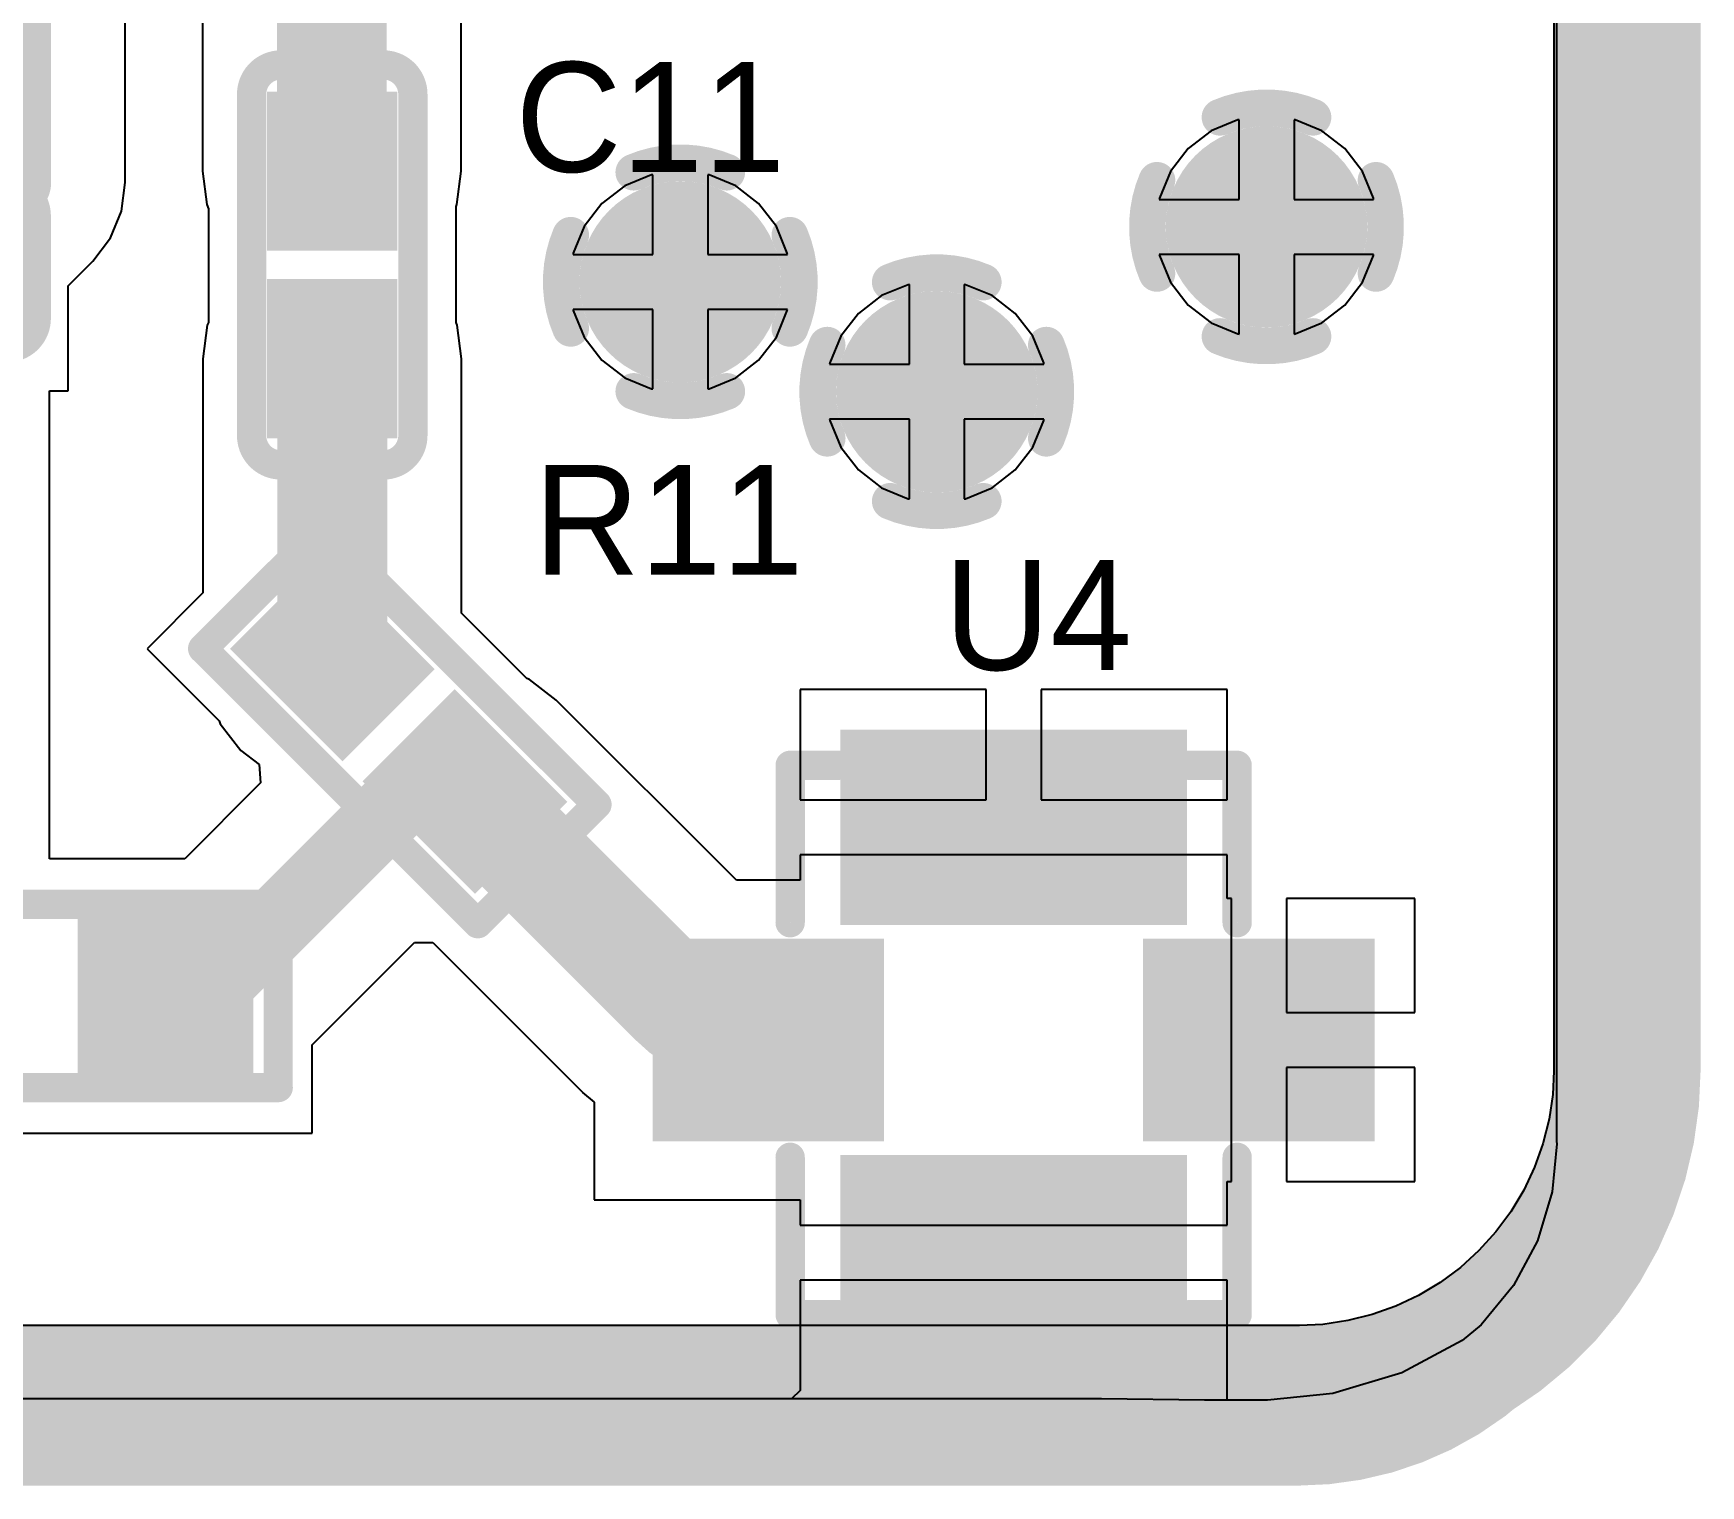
# Model space of a CAD drawing. Extents: x 68.2 to 119.3, y 46.6 to 104.3.
# Drawn here: x 107.69 to 119.25, y 46.64 to 56.71 of the extents above; entities that cross this region are included whole.
import ezdxf

# ---------------------------------------------------------------- set-up
doc = ezdxf.new("R2010")
doc.units = 0
doc.layers.get('0').update_dxf_attribs({"linetype": 'CONTINUOUS'})
for name, color, linetype in [('BOTTOMLAYER', 5, 'CONTINUOUS'), ('BOTTOMSOLDER', 6, 'CONTINUOUS'), ('INTERNALPLANE1', 76, 'CONTINUOUS'), ('INTERNALPLANE2', 16, 'CONTINUOUS'), ('KEEPOUTLAYER', 6, 'CONTINUOUS'), ('MULTILAYER', 9, 'CONTINUOUS'), ('TOPLAYER', 1, 'CONTINUOUS'), ('TOPOVERLAY', 2, 'CONTINUOUS'), ('TOPPASTE', 8, 'CONTINUOUS'), ('TOPSOLDER', 216, 'CONTINUOUS')]:
    doc.layers.add(name, color=color, linetype=linetype)

# ---------------------------------------------------------------- blocks, each defined once
blk = doc.blocks.new('A______________9')
at = {"layer": 'TOPLAYER'}
for points in [[(-1.1, 0.9), (1.1, 0.9), (-1.1, 2.05), (1.1, 2.05)], [(-1, 0.6), (-2.4, 0.6), (-1, -0.6), (-2.4, -0.6)], [(1, -0.6), (2.4, -0.6), (1, 0.6), (2.4, 0.6)], [(-1.1, -2.05), (1.1, -2.05), (-1.1, -0.9), (1.1, -0.9)]]:
    blk.add_solid(points, dxfattribs=at)
at = {"layer": 'TOPOVERLAY', "const_width": 0.203}
for points in [[(-1.549, 1.905), (-1.549, 0.813)], [(-1.219, 1.905), (-1.549, 1.905)], [(1.549, 1.905), (1.219, 1.905)], [(1.549, 1.905), (1.549, 0.813)], [(-1.549, -0.813), (-1.549, -1.905)], [(1.549, -0.813), (1.549, -1.905)], [(-1.219, -1.905), (-1.549, -1.905)], [(1.549, -1.905), (1.219, -1.905)]]:
    blk.add_lwpolyline(points, dxfattribs=at)
at = {"layer": 'TOPOVERLAY', "const_width": 0.102}
for points in [[(-1.6, 1.905, 1), (-1.499, 1.905, 1)], [(-1.6, 1.905, 1), (-1.499, 1.905, 1)], [(-1.27, 1.905, 1), (-1.168, 1.905, 1)], [(1.168, 1.905, 1), (1.27, 1.905, 1)], [(1.499, 1.905, 1), (1.6, 1.905, 1)], [(1.499, 1.905, 1), (1.6, 1.905, 1)], [(-1.6, 0.813, 1), (-1.499, 0.813, 1)], [(1.499, 0.813, 1), (1.6, 0.813, 1)], [(-1.6, -0.813, 1), (-1.499, -0.813, 1)], [(1.499, -0.813, 1), (1.6, -0.813, 1)], [(-1.6, -1.905, 1), (-1.499, -1.905, 1)], [(-1.6, -1.905, 1), (-1.499, -1.905, 1)], [(-1.27, -1.905, 1), (-1.168, -1.905, 1)], [(1.168, -1.905, 1), (1.27, -1.905, 1)], [(1.499, -1.905, 1), (1.6, -1.905, 1)], [(1.499, -1.905, 1), (1.6, -1.905, 1)]]:
    blk.add_lwpolyline(points, format="xyb", close=True, dxfattribs=at)
at = {"layer": 'TOPPASTE'}
for points in [[(-1.1, 0.9), (1.1, 0.9), (-1.1, 2.05), (1.1, 2.05)], [(-1, 0.6), (-2.4, 0.6), (-1, -0.6), (-2.4, -0.6)], [(1, -0.6), (2.4, -0.6), (1, 0.6), (2.4, 0.6)], [(-1.1, -2.05), (1.1, -2.05), (-1.1, -0.9), (1.1, -0.9)]]:
    blk.add_solid(points, dxfattribs=at)
at = {"layer": 'TOPSOLDER'}
for points in [[(-1.202, 0.798), (1.202, 0.798), (-1.202, 2.152), (1.202, 2.152)], [(-0.898, 0.702), (-2.502, 0.702), (-0.898, -0.702), (-2.502, -0.702)], [(0.898, -0.702), (2.502, -0.702), (0.898, 0.702), (2.502, 0.702)], [(-1.202, -2.152), (1.202, -2.152), (-1.202, -0.798), (1.202, -0.798)]]:
    blk.add_solid(points, dxfattribs=at)
blk = doc.blocks.new('R0402_16')
at = {"layer": 'TOPLAYER'}
for points in [[(-1.75, 0.35), (-1.75, -0.35), (-0.85, 0.35), (-0.85, -0.35)], [(-0.45, 0.35), (-0.45, -0.35), (0.45, 0.35), (0.45, -0.35)]]:
    blk.add_solid(points, dxfattribs=at)
at = {"layer": 'TOPOVERLAY', "const_width": 0.203}
for points in [[(0.681, 0.584), (-2.011, 0.584)], [(-2.011, 0.584), (-2.011, -0.584)], [(0.686, 0.584), (0.681, 0.584)], [(0.686, 0.584), (0.686, -0.584)], [(-1.981, -0.584), (-2.011, -0.584)], [(0.686, -0.584), (-1.981, -0.584)]]:
    blk.add_lwpolyline(points, dxfattribs=at)
at = {"layer": 'TOPOVERLAY', "const_width": 0.102}
for points in [[(-2.062, 0.584, 1), (-1.96, 0.584, 1)], [(-2.062, 0.584, 1), (-1.96, 0.584, 1)], [(0.63, 0.584, 1), (0.732, 0.584, 1)], [(0.63, 0.584, 1), (0.732, 0.584, 1)], [(0.635, 0.584, 1), (0.737, 0.584, 1)], [(0.635, 0.584, 1), (0.737, 0.584, 1)], [(-2.062, -0.584, 1), (-1.96, -0.584, 1)], [(-2.062, -0.584, 1), (-1.96, -0.584, 1)], [(-2.032, -0.584, 1), (-1.93, -0.584, 1)], [(-2.032, -0.584, 1), (-1.93, -0.584, 1)], [(0.635, -0.584, 1), (0.737, -0.584, 1)], [(0.635, -0.584, 1), (0.737, -0.584, 1)]]:
    blk.add_lwpolyline(points, format="xyb", close=True, dxfattribs=at)
at = {"layer": 'TOPPASTE'}
for points in [[(-1.75, 0.35), (-1.75, -0.35), (-0.85, 0.35), (-0.85, -0.35)], [(-0.45, 0.35), (-0.45, -0.35), (0.45, 0.35), (0.45, -0.35)]]:
    blk.add_solid(points, dxfattribs=at)
at = {"layer": 'TOPSOLDER'}
for points in [[(-1.852, 0.452), (-1.852, -0.452), (-0.748, 0.452), (-0.748, -0.452)], [(-0.552, 0.452), (-0.552, -0.452), (0.552, 0.452), (0.552, -0.452)]]:
    blk.add_solid(points, dxfattribs=at)
blk = doc.blocks.new('R0603_24')
at = {"layer": 'TOPLAYER'}
for points in [[(-1.333, -0.445), (-0.318, -0.445), (-1.333, 0.445), (-0.318, 0.445)], [(0.318, -0.445), (1.333, -0.445), (0.318, 0.445), (1.333, 0.445)]]:
    blk.add_solid(points, dxfattribs=at)
at = {"layer": 'TOPOVERLAY', "const_width": 0.203}
for points in [[(-1.606, 0.635), (-1.606, -0.635)], [(1.569, 0.635), (-1.606, 0.635)], [(1.569, 0.635), (1.569, -0.635)], [(1.569, -0.635), (-1.606, -0.635)]]:
    blk.add_lwpolyline(points, dxfattribs=at)
at = {"layer": 'TOPOVERLAY', "const_width": 0.102}
for points in [[(-1.657, 0.635, 1), (-1.556, 0.635, 1)], [(-1.657, 0.635, 1), (-1.556, 0.635, 1)], [(1.518, 0.635, 1), (1.619, 0.635, 1)], [(1.518, 0.635, 1), (1.619, 0.635, 1)], [(-1.657, -0.635, 1), (-1.556, -0.635, 1)], [(-1.657, -0.635, 1), (-1.556, -0.635, 1)], [(1.518, -0.635, 1), (1.619, -0.635, 1)], [(1.518, -0.635, 1), (1.619, -0.635, 1)]]:
    blk.add_lwpolyline(points, format="xyb", close=True, dxfattribs=at)
at = {"layer": 'TOPPASTE'}
for points in [[(-1.333, -0.445), (-0.318, -0.445), (-1.333, 0.445), (-0.318, 0.445)], [(0.318, -0.445), (1.333, -0.445), (0.318, 0.445), (1.333, 0.445)]]:
    blk.add_solid(points, dxfattribs=at)
at = {"layer": 'TOPSOLDER'}
for points in [[(-1.435, -0.546), (-0.216, -0.546), (-1.435, 0.546), (-0.216, 0.546)], [(0.216, -0.546), (1.435, -0.546), (0.216, 0.546), (1.435, 0.546)]]:
    blk.add_solid(points, dxfattribs=at)
blk = doc.blocks.new('C0402_33')
at = {"layer": 'TOPLAYER'}
for points in [[(-1.75, 0.35), (-1.75, -0.35), (-0.85, 0.35), (-0.85, -0.35)], [(-0.45, 0.35), (-0.45, -0.35), (0.45, 0.35), (0.45, -0.35)]]:
    blk.add_solid(points, dxfattribs=at)
at = {"layer": 'TOPOVERLAY', "const_width": 0.203}
for points in [[(-2.037, 0.356, -0.414214), (-1.833, 0.559)], [(0.533, 0.559, -0.414214), (0.737, 0.356)], [(-1.833, -0.559, -0.414214), (-2.037, -0.356)], [(0.737, -0.356, -0.414214), (0.533, -0.559)]]:
    blk.add_lwpolyline(points, format="xyb", dxfattribs=at)
for points in [[(0.533, 0.559), (-1.833, 0.559)], [(-2.037, 0.356), (-2.037, -0.356)], [(0.737, 0.356), (0.737, -0.356)], [(0.533, -0.559), (-1.833, -0.559)]]:
    blk.add_lwpolyline(points, dxfattribs=at)
at = {"layer": 'TOPOVERLAY', "const_width": 0.102}
for points in [[(-1.884, 0.559, 1), (-1.783, 0.559, 1)], [(-1.884, 0.559, 1), (-1.783, 0.559, 1)], [(0.483, 0.559, 1), (0.584, 0.559, 1)], [(0.483, 0.559, 1), (0.584, 0.559, 1)], [(-2.087, 0.356, 1), (-1.986, 0.356, 1)], [(-2.087, 0.356, 1), (-1.986, 0.356, 1)], [(0.686, 0.356, 1), (0.787, 0.356, 1)], [(0.686, 0.356, 1), (0.787, 0.356, 1)], [(-2.087, -0.356, 1), (-1.986, -0.356, 1)], [(-2.087, -0.356, 1), (-1.986, -0.356, 1)], [(0.686, -0.356, 1), (0.787, -0.356, 1)], [(0.686, -0.356, 1), (0.787, -0.356, 1)], [(-1.884, -0.559, 1), (-1.783, -0.559, 1)], [(-1.884, -0.559, 1), (-1.783, -0.559, 1)], [(0.483, -0.559, 1), (0.584, -0.559, 1)], [(0.483, -0.559, 1), (0.584, -0.559, 1)]]:
    blk.add_lwpolyline(points, format="xyb", close=True, dxfattribs=at)
at = {"layer": 'TOPPASTE'}
for points in [[(-1.75, 0.35), (-1.75, -0.35), (-0.85, 0.35), (-0.85, -0.35)], [(-0.45, 0.35), (-0.45, -0.35), (0.45, 0.35), (0.45, -0.35)]]:
    blk.add_solid(points, dxfattribs=at)
at = {"layer": 'TOPSOLDER'}
for points in [[(-1.852, 0.452), (-1.852, -0.452), (-0.748, 0.452), (-0.748, -0.452)], [(-0.552, 0.452), (-0.552, -0.452), (0.552, 0.452), (0.552, -0.452)]]:
    blk.add_solid(points, dxfattribs=at)
blk = doc.blocks.new('C0402_34')
at = {"layer": 'TOPLAYER'}
for points in [[(-1.75, 0.35), (-1.75, -0.35), (-0.85, 0.35), (-0.85, -0.35)], [(-0.45, 0.35), (-0.45, -0.35), (0.45, 0.35), (0.45, -0.35)]]:
    blk.add_solid(points, dxfattribs=at)
at = {"layer": 'TOPOVERLAY', "const_width": 0.203}
for points in [[(-2.037, 0.356, -0.414214), (-1.833, 0.559)], [(0.533, 0.559, -0.414214), (0.737, 0.356)], [(-1.833, -0.559, -0.414214), (-2.037, -0.356)], [(0.737, -0.356, -0.414214), (0.533, -0.559)]]:
    blk.add_lwpolyline(points, format="xyb", dxfattribs=at)
for points in [[(0.533, 0.559), (-1.833, 0.559)], [(-2.037, -0.356), (-2.037, 0.356)], [(0.737, -0.356), (0.737, 0.356)], [(0.533, -0.559), (-1.833, -0.559)]]:
    blk.add_lwpolyline(points, dxfattribs=at)
at = {"layer": 'TOPOVERLAY', "const_width": 0.102}
for points in [[(-1.884, 0.559, 1), (-1.783, 0.559, 1)], [(-1.884, 0.559, 1), (-1.783, 0.559, 1)], [(0.483, 0.559, 1), (0.584, 0.559, 1)], [(0.483, 0.559, 1), (0.584, 0.559, 1)], [(-2.087, 0.356, 1), (-1.986, 0.356, 1)], [(-2.087, 0.356, 1), (-1.986, 0.356, 1)], [(0.686, 0.356, 1), (0.787, 0.356, 1)], [(0.686, 0.356, 1), (0.787, 0.356, 1)], [(-2.087, -0.356, 1), (-1.986, -0.356, 1)], [(-2.087, -0.356, 1), (-1.986, -0.356, 1)], [(0.686, -0.356, 1), (0.787, -0.356, 1)], [(0.686, -0.356, 1), (0.787, -0.356, 1)], [(-1.884, -0.559, 1), (-1.783, -0.559, 1)], [(-1.884, -0.559, 1), (-1.783, -0.559, 1)], [(0.483, -0.559, 1), (0.584, -0.559, 1)], [(0.483, -0.559, 1), (0.584, -0.559, 1)]]:
    blk.add_lwpolyline(points, format="xyb", close=True, dxfattribs=at)
at = {"layer": 'TOPPASTE'}
for points in [[(-1.75, 0.35), (-1.75, -0.35), (-0.85, 0.35), (-0.85, -0.35)], [(-0.45, 0.35), (-0.45, -0.35), (0.45, 0.35), (0.45, -0.35)]]:
    blk.add_solid(points, dxfattribs=at)
at = {"layer": 'TOPSOLDER'}
for points in [[(-1.852, 0.452), (-1.852, -0.452), (-0.748, 0.452), (-0.748, -0.452)], [(-0.552, 0.452), (-0.552, -0.452), (0.552, 0.452), (0.552, -0.452)]]:
    blk.add_solid(points, dxfattribs=at)

msp = doc.modelspace()

# ---------------------------------------------------------------- linework, layer by layer
at = {"layer": 'BOTTOMLAYER'}
for p, q in [((118.253, 61.667), (118.253, 49.03)), ((116.044, 56.114), (115.859, 56.038)), ((116.053, 56.115), (116.044, 56.114)), ((116.053, 55.562), (116.053, 56.115)), ((116.442, 56.114), (116.434, 56.115)), ((116.434, 56.115), (116.434, 55.562)), ((116.627, 56.038), (116.442, 56.114)), ((115.859, 56.038), (115.7, 55.915)), ((116.786, 55.915), (116.627, 56.038)), ((115.7, 55.915), (115.577, 55.756)), ((116.909, 55.756), (116.786, 55.915)), ((111.98, 55.733), (111.795, 55.657)), ((111.989, 55.734), (111.98, 55.733)), ((111.989, 55.181), (111.989, 55.734)), ((112.378, 55.733), (112.37, 55.734)), ((112.37, 55.734), (112.37, 55.181)), ((112.563, 55.657), (112.378, 55.733)), ((115.577, 55.756), (115.501, 55.571)), ((116.985, 55.571), (116.909, 55.756)), ((111.795, 55.657), (111.636, 55.534)), ((112.722, 55.534), (112.563, 55.657)), ((111.636, 55.534), (111.513, 55.375)), ((112.845, 55.375), (112.722, 55.534)), ((115.501, 55.571), (115.5, 55.562)), ((115.5, 55.562), (116.053, 55.562)), ((116.434, 55.562), (116.986, 55.562)), ((116.986, 55.562), (116.985, 55.571)), ((111.513, 55.375), (111.437, 55.19)), ((112.921, 55.19), (112.845, 55.375)), ((111.437, 55.19), (111.436, 55.181)), ((111.436, 55.181), (111.989, 55.181)), ((112.37, 55.181), (112.922, 55.181)), ((112.922, 55.181), (112.921, 55.19)), ((116.053, 55.181), (115.5, 55.181)), ((115.5, 55.181), (115.501, 55.173)), ((115.501, 55.173), (115.577, 54.988)), ((116.053, 54.629), (116.053, 55.181)), ((116.986, 55.181), (116.434, 55.181)), ((116.434, 55.181), (116.434, 54.629)), ((116.909, 54.988), (116.985, 55.173)), ((116.985, 55.173), (116.986, 55.181)), ((113.758, 54.971), (113.573, 54.895)), ((113.767, 54.972), (113.758, 54.971)), ((113.767, 54.419), (113.767, 54.972)), ((114.156, 54.971), (114.148, 54.972)), ((114.148, 54.972), (114.148, 54.419)), ((114.341, 54.895), (114.156, 54.971)), ((115.577, 54.988), (115.7, 54.829)), ((116.786, 54.829), (116.909, 54.988)), ((111.989, 54.8), (111.436, 54.8)), ((111.436, 54.8), (111.437, 54.792)), ((111.437, 54.792), (111.513, 54.607)), ((111.989, 54.248), (111.989, 54.8)), ((112.922, 54.8), (112.37, 54.8)), ((112.37, 54.8), (112.37, 54.248)), ((112.845, 54.607), (112.921, 54.792)), ((112.921, 54.792), (112.922, 54.8)), ((113.573, 54.895), (113.414, 54.772)), ((114.5, 54.772), (114.341, 54.895)), ((115.7, 54.829), (115.859, 54.706)), ((116.627, 54.706), (116.786, 54.829)), ((113.414, 54.772), (113.291, 54.613)), ((114.623, 54.613), (114.5, 54.772)), ((115.859, 54.706), (116.044, 54.63)), ((116.442, 54.63), (116.627, 54.706)), ((111.513, 54.607), (111.636, 54.448)), ((112.722, 54.448), (112.845, 54.607)), ((113.291, 54.613), (113.215, 54.428)), ((114.699, 54.428), (114.623, 54.613)), ((116.044, 54.63), (116.053, 54.629)), ((116.434, 54.629), (116.442, 54.63)), ((111.636, 54.448), (111.795, 54.325)), ((112.563, 54.325), (112.722, 54.448)), ((113.215, 54.428), (113.214, 54.419)), ((113.214, 54.419), (113.767, 54.419)), ((114.148, 54.419), (114.7, 54.419)), ((114.7, 54.419), (114.699, 54.428)), ((111.795, 54.325), (111.98, 54.249)), ((111.98, 54.249), (111.989, 54.248)), ((112.37, 54.248), (112.378, 54.249)), ((112.378, 54.249), (112.563, 54.325)), ((113.767, 54.038), (113.214, 54.038)), ((113.214, 54.038), (113.215, 54.03)), ((113.215, 54.03), (113.291, 53.845)), ((113.767, 53.486), (113.767, 54.038)), ((114.7, 54.038), (114.148, 54.038)), ((114.148, 54.038), (114.148, 53.486)), ((114.623, 53.845), (114.699, 54.03)), ((114.699, 54.03), (114.7, 54.038)), ((113.291, 53.845), (113.414, 53.686)), ((114.5, 53.686), (114.623, 53.845)), ((113.414, 53.686), (113.573, 53.563)), ((114.341, 53.563), (114.5, 53.686)), ((113.573, 53.563), (113.758, 53.487)), ((114.156, 53.487), (114.341, 53.563)), ((113.758, 53.487), (113.767, 53.486)), ((114.148, 53.486), (114.156, 53.487)), ((118.257, 49.012), (118.224, 48.679)), ((118.253, 49.03), (118.257, 49.012)), ((118.224, 48.679), (118.121, 48.341)), ((118.121, 48.341), (117.955, 48.03)), ((117.955, 48.03), (117.731, 47.758)), ((117.731, 47.758), (117.599, 47.649)), ((117.599, 47.649), (117.182, 47.426)), ((117.182, 47.426), (116.703, 47.281)), ((116.703, 47.281), (116.249, 47.236)), ((115.1, 47.244), (71.285, 47.244)), ((115.814, 47.236), (115.1, 47.244)), ((116.249, 47.236), (115.814, 47.236))]:
    msp.add_line(p, q, dxfattribs=at)
at = {"layer": 'BOTTOMLAYER', "const_width": 0.381}
for points in [[(116.053, 55.372, 1), (116.434, 55.372, 1)], [(111.989, 54.991, 1), (112.37, 54.991, 1)], [(113.767, 54.229, 1), (114.148, 54.229, 1)]]:
    msp.add_lwpolyline(points, format="xyb", close=True, dxfattribs=at)
at = {"layer": 'BOTTOMSOLDER', "const_width": 0.483}
for points in [[(116.002, 55.372, 1), (116.484, 55.372, 1)], [(111.938, 54.991, 1), (112.42, 54.991, 1)], [(113.716, 54.229, 1), (114.198, 54.229, 1)]]:
    msp.add_lwpolyline(points, format="xyb", close=True, dxfattribs=at)
at = {"layer": 'INTERNALPLANE1'}
for p, q in [((118.235, 101.473), (118.235, 49.53)), ((118.236, 49.516), (118.228, 49.356)), ((118.235, 49.53), (118.236, 49.516)), ((118.228, 49.356), (118.202, 49.183)), ((118.202, 49.183), (118.16, 49.014)), ((118.16, 49.014), (118.101, 48.85)), ((118.101, 48.85), (118.027, 48.692)), ((118.027, 48.692), (117.937, 48.542)), ((117.937, 48.542), (117.833, 48.402)), ((117.833, 48.402), (117.716, 48.273)), ((117.716, 48.273), (117.587, 48.156)), ((117.587, 48.156), (117.447, 48.052)), ((117.447, 48.052), (117.297, 47.962)), ((117.139, 47.888), (116.975, 47.829)), ((117.297, 47.962), (117.139, 47.888)), ((116.459, 47.754), (71.031, 47.754)), ((116.473, 47.753), (116.459, 47.754)), ((116.633, 47.761), (116.473, 47.753)), ((116.806, 47.787), (116.633, 47.761)), ((116.975, 47.829), (116.806, 47.787))]:
    msp.add_line(p, q, dxfattribs=at)
at = {"layer": 'INTERNALPLANE1', "const_width": 1.016}
for points in [[(118.745, 49.53), (118.745, 101.473)], [(71.031, 47.244), (116.459, 47.244)]]:
    msp.add_lwpolyline(points, dxfattribs=at)
at = {"layer": 'INTERNALPLANE1'}
for points, const_width in [([(115.92, 56.132, -0.203452), (116.566, 56.132)], 0.254), ([(111.856, 55.751, -0.203452), (112.502, 55.751)], 0.254), ([(115.483, 55.049, -0.203452), (115.483, 55.695)], 0.254), ([(117.003, 55.695, -0.203452), (117.003, 55.049)], 0.254), ([(111.419, 54.668, -0.203452), (111.419, 55.314)], 0.254), ([(112.939, 55.314, -0.203452), (112.939, 54.668)], 0.254), ([(113.634, 54.989, -0.203452), (114.28, 54.989)], 0.254), ([(113.197, 53.906, -0.203452), (113.197, 54.552)], 0.254), ([(114.717, 54.552, -0.203452), (114.717, 53.906)], 0.254), ([(116.566, 54.612, -0.203452), (115.92, 54.612)], 0.254), ([(112.502, 54.231, -0.203452), (111.856, 54.231)], 0.254), ([(114.28, 53.469, -0.203452), (113.634, 53.469)], 0.254), ([(118.745, 49.53, -0.414214), (116.459, 47.244)], 1.016)]:
    msp.add_lwpolyline(points, format="xyb", dxfattribs=dict(at, const_width=const_width))
for points, const_width in [([(115.857, 56.132, 1), (115.984, 56.132, 1)], 0.127), ([(116.502, 56.132, 1), (116.629, 56.132, 1)], 0.127), ([(111.793, 55.751, 1), (111.92, 55.751, 1)], 0.127), ([(112.438, 55.751, 1), (112.565, 55.751, 1)], 0.127), ([(115.42, 55.695, 1), (115.547, 55.695, 1)], 0.127), ([(116.939, 55.695, 1), (117.066, 55.695, 1)], 0.127), ([(111.356, 55.314, 1), (111.483, 55.314, 1)], 0.127), ([(112.875, 55.314, 1), (113.002, 55.314, 1)], 0.127), ([(115.42, 55.049, 1), (115.547, 55.049, 1)], 0.127), ([(116.939, 55.049, 1), (117.066, 55.049, 1)], 0.127), ([(113.571, 54.989, 1), (113.698, 54.989, 1)], 0.127), ([(114.216, 54.989, 1), (114.343, 54.989, 1)], 0.127), ([(111.356, 54.668, 1), (111.483, 54.668, 1)], 0.127), ([(112.875, 54.668, 1), (113.002, 54.668, 1)], 0.127), ([(113.134, 54.552, 1), (113.261, 54.552, 1)], 0.127), ([(114.653, 54.552, 1), (114.78, 54.552, 1)], 0.127), ([(115.857, 54.612, 1), (115.984, 54.612, 1)], 0.127), ([(116.502, 54.612, 1), (116.629, 54.612, 1)], 0.127), ([(111.793, 54.231, 1), (111.92, 54.231, 1)], 0.127), ([(112.438, 54.231, 1), (112.565, 54.231, 1)], 0.127), ([(113.134, 53.906, 1), (113.261, 53.906, 1)], 0.127), ([(114.653, 53.906, 1), (114.78, 53.906, 1)], 0.127), ([(113.571, 53.469, 1), (113.698, 53.469, 1)], 0.127), ([(114.216, 53.469, 1), (114.343, 53.469, 1)], 0.127), ([(118.491, 49.53, 1), (118.999, 49.53, 1)], 0.508), ([(118.491, 49.53, 1), (118.999, 49.53, 1)], 0.508), ([(116.205, 47.244, 1), (116.713, 47.244, 1)], 0.508), ([(116.205, 47.244, 1), (116.713, 47.244, 1)], 0.508)]:
    msp.add_lwpolyline(points, format="xyb", close=True, dxfattribs=dict(at, const_width=const_width))
at = {"layer": 'INTERNALPLANE2'}
for p, q in [((118.235, 101.473), (118.235, 49.53)), ((118.236, 49.516), (118.228, 49.356)), ((118.235, 49.53), (118.236, 49.516)), ((118.228, 49.356), (118.202, 49.183)), ((118.202, 49.183), (118.16, 49.014)), ((118.16, 49.014), (118.101, 48.85)), ((118.101, 48.85), (118.027, 48.692)), ((118.027, 48.692), (117.937, 48.542)), ((117.937, 48.542), (117.833, 48.402)), ((117.833, 48.402), (117.716, 48.273)), ((117.716, 48.273), (117.587, 48.156)), ((117.587, 48.156), (117.447, 48.052)), ((117.447, 48.052), (117.297, 47.962)), ((117.139, 47.888), (116.975, 47.829)), ((117.297, 47.962), (117.139, 47.888)), ((116.459, 47.754), (91.986, 47.754)), ((116.473, 47.753), (116.459, 47.754)), ((116.633, 47.761), (116.473, 47.753)), ((116.806, 47.787), (116.633, 47.761)), ((116.975, 47.829), (116.806, 47.787))]:
    msp.add_line(p, q, dxfattribs=at)
at = {"layer": 'INTERNALPLANE2', "const_width": 1.016}
for points in [[(118.745, 49.53), (118.745, 101.473)], [(71.031, 47.244), (116.459, 47.244)]]:
    msp.add_lwpolyline(points, dxfattribs=at)
at = {"layer": 'INTERNALPLANE2'}
for points, const_width in [([(115.894, 55.372, 1), (116.592, 55.372, 1)], 0.699), ([(111.83, 54.991, 1), (112.528, 54.991, 1)], 0.699), ([(113.608, 54.229, 1), (114.306, 54.229, 1)], 0.699), ([(118.491, 49.53, 1), (118.999, 49.53, 1)], 0.508), ([(118.491, 49.53, 1), (118.999, 49.53, 1)], 0.508), ([(116.205, 47.244, 1), (116.713, 47.244, 1)], 0.508), ([(116.205, 47.244, 1), (116.713, 47.244, 1)], 0.508)]:
    msp.add_lwpolyline(points, format="xyb", close=True, dxfattribs=dict(at, const_width=const_width))
at = {"layer": 'INTERNALPLANE2', "const_width": 1.016}
msp.add_lwpolyline([(118.745, 49.53, -0.414214), (116.459, 47.244)], format="xyb", dxfattribs=at)
at = {"layer": 'KEEPOUTLAYER', "const_width": 0.203}
for points in [[(118.745, 49.03), (118.745, 101.473)], [(71.031, 46.744), (116.459, 46.744)]]:
    msp.add_lwpolyline(points, dxfattribs=at)
msp.add_lwpolyline([(118.745, 49.03, -0.414214), (116.459, 46.744)], format="xyb", dxfattribs=at)
at = {"layer": 'KEEPOUTLAYER', "const_width": 0.102}
for points in [[(118.694, 49.03, 1), (118.796, 49.03, 1)], [(118.694, 49.03, 1), (118.796, 49.03, 1)], [(116.408, 46.744, 1), (116.51, 46.744, 1)], [(116.408, 46.744, 1), (116.51, 46.744, 1)]]:
    msp.add_lwpolyline(points, format="xyb", close=True, dxfattribs=at)
at = {"layer": 'MULTILAYER', "const_width": 0.381}
for points in [[(116.053, 55.372, 1), (116.434, 55.372, 1)], [(111.989, 54.991, 1), (112.37, 54.991, 1)], [(113.767, 54.229, 1), (114.148, 54.229, 1)]]:
    msp.add_lwpolyline(points, format="xyb", close=True, dxfattribs=at)
at = {"layer": 'TOPLAYER'}
for p, q in [((118.253, 61.667), (118.253, 49.03)), ((108.331, 55.679), (108.331, 57.014)), ((108.866, 57.014), (108.866, 55.758)), ((110.659, 55.758), (110.659, 57.014)), ((116.044, 56.114), (115.859, 56.038)), ((116.053, 56.115), (116.044, 56.114)), ((116.053, 55.562), (116.053, 56.115)), ((116.442, 56.114), (116.434, 56.115)), ((116.434, 56.115), (116.434, 55.562)), ((116.627, 56.038), (116.442, 56.114)), ((115.859, 56.038), (115.7, 55.915)), ((116.786, 55.915), (116.627, 56.038)), ((115.7, 55.915), (115.577, 55.756)), ((116.909, 55.756), (116.786, 55.915)), ((108.866, 55.758), (108.897, 55.526)), ((110.629, 55.526), (110.659, 55.758)), ((111.98, 55.733), (111.795, 55.657)), ((111.989, 55.734), (111.98, 55.733)), ((111.989, 55.181), (111.989, 55.734)), ((112.378, 55.733), (112.37, 55.734)), ((112.37, 55.734), (112.37, 55.181)), ((112.563, 55.657), (112.378, 55.733)), ((115.577, 55.756), (115.501, 55.571)), ((116.985, 55.571), (116.909, 55.756)), ((108.305, 55.48), (108.331, 55.679)), ((111.795, 55.657), (111.636, 55.534)), ((112.722, 55.534), (112.563, 55.657)), ((108.897, 55.526), (108.908, 55.498)), ((108.908, 55.498), (108.908, 54.8)), ((110.624, 55.514), (110.629, 55.526)), ((110.624, 54.8), (110.624, 55.514)), ((111.636, 55.534), (111.513, 55.375)), ((112.845, 55.375), (112.722, 55.534)), ((115.501, 55.571), (115.5, 55.562)), ((115.5, 55.562), (116.053, 55.562)), ((116.434, 55.562), (116.986, 55.562)), ((116.986, 55.562), (116.985, 55.571)), ((108.228, 55.295), (108.305, 55.48)), ((111.513, 55.375), (111.437, 55.19)), ((112.921, 55.19), (112.845, 55.375)), ((108.106, 55.135), (108.228, 55.295)), ((111.437, 55.19), (111.436, 55.181)), ((111.436, 55.181), (111.989, 55.181)), ((112.37, 55.181), (112.922, 55.181)), ((112.922, 55.181), (112.921, 55.19)), ((116.053, 55.181), (115.5, 55.181)), ((115.5, 55.181), (115.501, 55.173)), ((115.501, 55.173), (115.577, 54.988)), ((116.053, 54.629), (116.053, 55.181)), ((116.986, 55.181), (116.434, 55.181)), ((116.434, 55.181), (116.434, 54.629)), ((116.909, 54.988), (116.985, 55.173)), ((116.985, 55.173), (116.986, 55.181)), ((107.935, 54.964), (108.106, 55.135)), ((107.935, 54.235), (107.935, 54.964)), ((113.758, 54.971), (113.573, 54.895)), ((113.767, 54.972), (113.758, 54.971)), ((113.767, 54.419), (113.767, 54.972)), ((114.156, 54.971), (114.148, 54.972)), ((114.148, 54.972), (114.148, 54.419)), ((114.341, 54.895), (114.156, 54.971)), ((115.577, 54.988), (115.7, 54.829)), ((116.786, 54.829), (116.909, 54.988)), ((108.908, 54.8), (108.908, 54.709)), ((110.624, 54.709), (110.624, 54.8)), ((111.989, 54.8), (111.436, 54.8)), ((111.436, 54.8), (111.437, 54.792)), ((111.437, 54.792), (111.513, 54.607)), ((111.989, 54.248), (111.989, 54.8)), ((112.922, 54.8), (112.37, 54.8)), ((112.37, 54.8), (112.37, 54.248)), ((112.845, 54.607), (112.921, 54.792)), ((112.921, 54.792), (112.922, 54.8)), ((113.573, 54.895), (113.414, 54.772)), ((114.5, 54.772), (114.341, 54.895)), ((115.7, 54.829), (115.859, 54.706)), ((116.627, 54.706), (116.786, 54.829)), ((108.9, 54.69), (108.869, 54.458)), ((108.908, 54.709), (108.9, 54.69)), ((110.632, 54.69), (110.624, 54.709)), ((110.663, 54.458), (110.632, 54.69)), ((113.414, 54.772), (113.291, 54.613)), ((114.623, 54.613), (114.5, 54.772)), ((115.859, 54.706), (116.044, 54.63)), ((116.442, 54.63), (116.627, 54.706)), ((111.513, 54.607), (111.636, 54.448)), ((112.722, 54.448), (112.845, 54.607)), ((113.291, 54.613), (113.215, 54.428)), ((114.699, 54.428), (114.623, 54.613)), ((116.044, 54.63), (116.053, 54.629)), ((116.434, 54.629), (116.442, 54.63)), ((108.869, 54.458), (108.869, 52.833)), ((110.663, 52.692), (110.663, 54.458)), ((111.636, 54.448), (111.795, 54.325)), ((112.563, 54.325), (112.722, 54.448)), ((113.215, 54.428), (113.214, 54.419)), ((113.214, 54.419), (113.767, 54.419)), ((114.148, 54.419), (114.7, 54.419)), ((114.7, 54.419), (114.699, 54.428)), ((107.805, 52.331), (107.805, 54.235)), ((107.805, 54.235), (107.935, 54.235)), ((111.795, 54.325), (111.98, 54.249)), ((111.98, 54.249), (111.989, 54.248)), ((112.37, 54.248), (112.378, 54.249)), ((112.378, 54.249), (112.563, 54.325)), ((113.767, 54.038), (113.214, 54.038)), ((113.214, 54.038), (113.215, 54.03)), ((113.215, 54.03), (113.291, 53.845)), ((113.767, 53.486), (113.767, 54.038)), ((114.7, 54.038), (114.148, 54.038)), ((114.148, 54.038), (114.148, 53.486)), ((114.623, 53.845), (114.699, 54.03)), ((114.699, 54.03), (114.7, 54.038)), ((113.291, 53.845), (113.414, 53.686)), ((114.5, 53.686), (114.623, 53.845)), ((113.414, 53.686), (113.573, 53.563)), ((114.341, 53.563), (114.5, 53.686)), ((113.573, 53.563), (113.758, 53.487)), ((114.156, 53.487), (114.341, 53.563)), ((113.758, 53.487), (113.767, 53.486)), ((114.148, 53.486), (114.156, 53.487)), ((108.869, 52.833), (108.482, 52.446)), ((111.114, 52.24), (110.663, 52.692)), ((108.482, 52.446), (108.981, 51.946)), ((107.805, 51.031), (107.805, 52.331)), ((111.134, 52.232), (111.114, 52.24)), ((111.319, 52.09), (111.134, 52.232)), ((114.3, 52.164), (113.009, 52.164)), ((113.009, 52.164), (113.009, 51.399)), ((114.3, 51.399), (114.3, 52.164)), ((115.971, 52.164), (114.681, 52.164)), ((114.681, 52.164), (114.681, 51.399)), ((115.971, 51.399), (115.971, 52.164)), ((112.568, 50.841), (111.319, 52.09)), ((108.981, 51.946), (108.989, 51.926)), ((108.989, 51.926), (109.132, 51.741)), ((109.132, 51.741), (109.26, 51.643)), ((109.26, 51.643), (109.268, 51.516)), ((109.268, 51.516), (108.743, 50.99)), ((113.009, 51.399), (114.3, 51.399)), ((114.681, 51.399), (115.971, 51.399)), ((107.805, 50.99), (107.805, 51.031)), ((107.805, 51.031), (107.805, 51.031)), ((108.743, 50.99), (107.805, 50.99)), ((115.971, 51.018), (113.009, 51.018)), ((113.009, 51.018), (113.009, 50.841)), ((115.971, 50.714), (115.971, 51.018)), ((113.009, 50.841), (112.568, 50.841)), ((116, 50.714), (115.971, 50.714)), ((116, 49.733), (116, 50.714)), ((117.271, 50.714), (116.381, 50.714)), ((116.381, 50.714), (116.381, 49.924)), ((117.271, 49.924), (117.271, 50.714)), ((109.626, 49.7), (110.336, 50.41)), ((110.336, 50.41), (110.463, 50.41)), ((110.463, 50.41), (111.502, 49.371)), ((116.381, 49.924), (117.271, 49.924)), ((116, 48.752), (116, 49.733)), ((109.626, 49.086), (109.626, 49.7)), ((117.271, 49.543), (116.381, 49.543)), ((116.381, 49.543), (116.381, 48.752)), ((117.271, 48.752), (117.271, 49.543)), ((111.502, 49.371), (111.502, 49.369)), ((111.502, 49.369), (111.502, 49.369)), ((111.502, 49.369), (111.582, 49.303)), ((111.582, 49.303), (111.582, 48.625)), ((105.943, 49.086), (109.626, 49.086)), ((118.257, 49.012), (118.224, 48.679)), ((118.253, 49.03), (118.257, 49.012)), ((115.971, 48.449), (115.971, 48.752)), ((115.971, 48.752), (116, 48.752)), ((116.381, 48.752), (117.271, 48.752)), ((118.224, 48.679), (118.121, 48.341)), ((111.582, 48.625), (113.009, 48.625)), ((113.009, 48.625), (113.009, 48.449)), ((113.009, 48.449), (115.971, 48.449)), ((118.121, 48.341), (117.955, 48.03)), ((115.971, 48.068), (113.009, 48.068)), ((113.009, 48.068), (113.009, 47.334)), ((115.971, 47.326), (115.971, 48.068)), ((117.955, 48.03), (117.731, 47.758)), ((117.731, 47.758), (117.599, 47.649)), ((117.599, 47.649), (117.182, 47.426)), ((117.182, 47.426), (116.703, 47.281)), ((113.009, 47.302), (112.951, 47.244)), ((113.009, 47.334), (113.009, 47.334)), ((113.009, 47.334), (113.009, 47.334)), ((113.009, 47.334), (113.009, 47.302)), ((115.971, 47.302), (115.971, 47.326)), ((115.971, 47.326), (115.971, 47.326)), ((115.971, 47.326), (115.971, 47.326)), ((115.971, 47.236), (115.971, 47.302)), ((116.703, 47.281), (116.249, 47.236)), ((112.951, 47.244), (92.625, 47.244)), ((116.249, 47.236), (115.971, 47.236)), ((115.971, 47.236), (115.971, 47.236))]:
    msp.add_line(p, q, dxfattribs=at)
for points, const_width in [([(109.763, 55.758), (109.763, 58.522)], 0.762), ([(107.563, 55.679), (107.563, 58.522)], 0.508), ([(106.977, 55.093), (107.563, 55.679)], 0.508), ([(109.766, 52.375), (109.766, 54.458)], 0.762), ([(110.685, 51.456), (112.137, 50.004)], 0.762), ([(108.877, 50.038), (110.295, 51.456)], 0.508), ([(110.295, 51.456), (110.685, 51.456)], 0.508), ([(108.61, 50.038), (108.877, 50.038)], 0.508)]:
    msp.add_lwpolyline(points, dxfattribs=dict(at, const_width=const_width))
for points, const_width in [([(109.572, 55.758, 1), (109.953, 55.758, 1)], 0.381), ([(107.436, 55.679, 1), (107.69, 55.679, 1)], 0.254), ([(107.436, 55.679, 1), (107.69, 55.679, 1)], 0.254), ([(116.053, 55.372, 1), (116.434, 55.372, 1)], 0.381), ([(111.989, 54.991, 1), (112.37, 54.991, 1)], 0.381), ([(109.576, 54.458, 1), (109.957, 54.458, 1)], 0.381), ([(113.767, 54.229, 1), (114.148, 54.229, 1)], 0.381), ([(109.576, 52.375, 1), (109.957, 52.375, 1)], 0.381), ([(110.495, 51.456, 1), (110.876, 51.456, 1)], 0.381), ([(110.168, 51.456, 1), (110.422, 51.456, 1)], 0.254), ([(110.168, 51.456, 1), (110.422, 51.456, 1)], 0.254), ([(110.558, 51.456, 1), (110.812, 51.456, 1)], 0.254), ([(108.483, 50.038, 1), (108.737, 50.038, 1)], 0.254), ([(108.75, 50.038, 1), (109.004, 50.038, 1)], 0.254), ([(108.75, 50.038, 1), (109.004, 50.038, 1)], 0.254), ([(111.946, 50.004, 1), (112.327, 50.004, 1)], 0.381), ([(111.946, 50.004, 1), (112.327, 50.004, 1)], 0.381), ([(112.6, 49.733, 1), (112.981, 49.733, 1)], 0.381)]:
    msp.add_lwpolyline(points, format="xyb", close=True, dxfattribs=dict(at, const_width=const_width))
at = {"layer": 'TOPLAYER', "const_width": 0.762}
msp.add_lwpolyline([(112.79, 49.733, -0.198912), (112.137, 50.004)], format="xyb", dxfattribs=at)
at = {"layer": 'TOPSOLDER', "const_width": 0.483}
for points in [[(116.002, 55.372, 1), (116.484, 55.372, 1)], [(111.938, 54.991, 1), (112.42, 54.991, 1)], [(113.716, 54.229, 1), (114.198, 54.229, 1)]]:
    msp.add_lwpolyline(points, format="xyb", close=True, dxfattribs=at)

# ---------------------------------------------------------------- block references
for name, p, rotation in [('C0402_34', (109.766, 54.458), 270), ('C0402_33', (105.677, 55.093), 180), ('R0402_16', (109.766, 52.375), 135), ('A______________9', (114.49, 49.733), 180), ('R0603_24', (107.785, 50.038), 180)]:
    msp.add_blockref(name, p, dxfattribs=dict(rotation=rotation))

# ---------------------------------------------------------------- texts
at = {"layer": 'TOPOVERLAY'}
for s, p in [('C11', (111.036, 55.753)), ('U4', (114.008, 52.299))]:
    msp.add_text(s, height=0.762, rotation=360, dxfattribs=at).set_placement(p)
msp.add_text('R11', height=0.762, dxfattribs=at).set_placement((111.163, 52.959))

doc.saveas('drawing.dxf')
